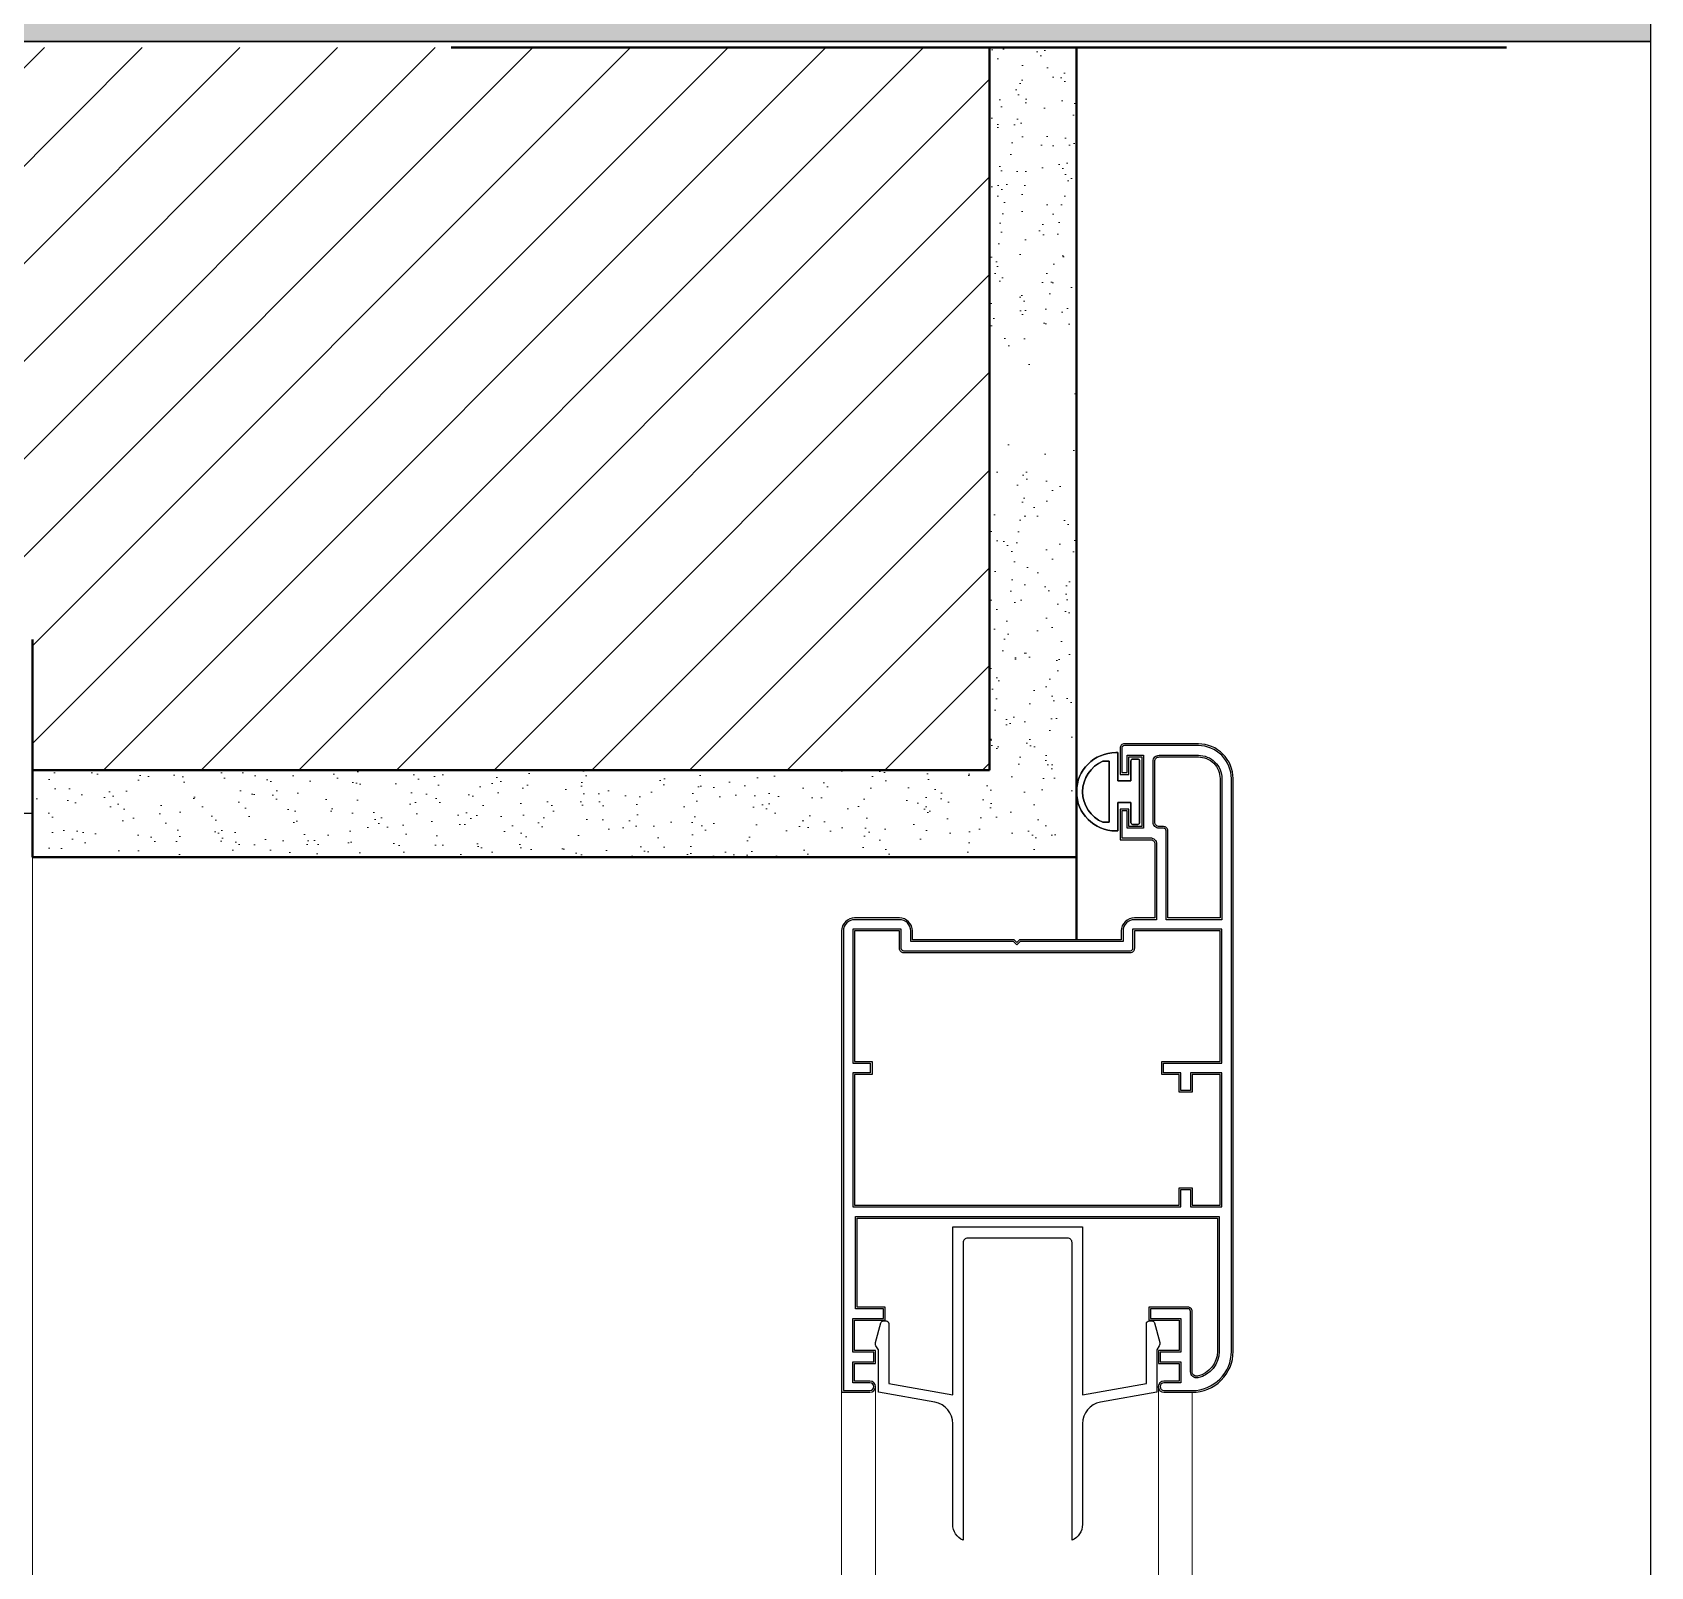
# Model space of a CAD drawing. Header units: millimetres. Extents: x 1251.1 to 1334.1, y 1577.6 to 1641.3.
# Drawn here: x 1299.4078 to 1299.5611, y 1599.3817 to 1599.5271 of the extents above; entities that cross this region are included whole.
import ezdxf

# ---------------------------------------------------------------- set-up
doc = ezdxf.new("R2010")
doc.units = ezdxf.units.MM
doc.linetypes.add('CONTINUA', pattern=[0])
doc.linetypes.add('TRATTOPUNTO', pattern=[1, 0.5, -0.25, 0, -0.25])
doc.layers.add('MURATURA', color=140, linetype='Continuous')
for name, color, linetype, lineweight in [('MURATURA sezioni - section wall', 7, 'Continuous', 40), ('PROIEZIONI finissime - fine lines', 251, 'Continuous', 9), ('SEZIONI medie - small section', 2, 'Continuous', 25), ('TRATTEGGIO - hatch', 252, 'Continuous', 20)]:
    doc.layers.add(name, color=color, linetype=linetype, lineweight=lineweight)

msp = doc.modelspace()

# ---------------------------------------------------------------- hatches: boundary and pattern name
at = {"layer": 'MURATURA', "linetype": 'ByBlock'}
h = msp.add_hatch(dxfattribs=at)
h.set_pattern_fill('ANSI35', color=3, scale=0.005)
h.set_pattern_definition([(45, (10.733213, 0), (-0.0224506403, 0.0224506403), []), (45, (10.755664, 0), (-0.0224506403, 0.0224506403), [0.0396875, -0.0079375, 0, -0.0079375])])
h.paths.add_polyline_path([(1299.56113, 1603.82184), (1299.26113, 1603.82184), (1299.26113, 1600.82184), (1299.56113, 1600.82184)])
h.paths.add_polyline_path([(1299.56113, 1600.52184), (1299.26113, 1600.52184), (1299.26113, 1599.52621), (1299.56113, 1599.52621)])
at = {"layer": 'TRATTEGGIO - hatch'}
h = msp.add_hatch(dxfattribs=at)
h.set_pattern_fill('ANSI31', color=256, scale=0.002062, style=0)
h.set_pattern_definition([(45, (941.589948, 955.702211), (-0.00462835345, 0.00462835345), [])])
h.paths.add_polyline_path([(1299.29863, 1599.52565), (1299.49848, 1599.52565), (1299.49848, 1599.4791), (1299.49848, 1599.4572), (1299.40777, 1599.4572), (1299.40777, 1599.46957, 0.414214), (1299.40695, 1599.4704), (1299.39955, 1599.4704), (1299.39955, 1599.48359, 0.414214), (1299.39873, 1599.48441), (1299.36078, 1599.48441, 0.170174), (1299.36027, 1599.48423), (1299.35603, 1599.48085), (1299.34346, 1599.49342), (1299.34346, 1599.49431), (1299.29863, 1599.50123), (1299.29863, 1599.50123)])
h = msp.add_hatch(dxfattribs=at)
h.set_pattern_fill('AR-SAND', color=256, scale=0.000206157, style=0)
h.set_pattern_definition([(37.5, (941.589948, 955.702211), (-0.00032985742, 0.0100895895), [0, -0.00795930395, 0, -0.0089018531, 0, -0.00850912429]), (7.5, (941.589948, 955.702211), (0.00926723074, 0.014777841), [0, -0.00429383503, 0, -0.007173846325, 0, -0.00274910169]), (327.5, (941.583507, 955.702211), (0.01630685013, 2.962855e-05), [0, -0.00261819209, 0, -0.00942549152, 0, -0.01230550282]), (317.5, (941.583507, 955.702211), (0.01574123987, 0.00459584087), [0, -0.001309096045, 0, -0.00617893333, 0, -0.00706911864])])
h.paths.add_polyline_path([(1299.49848, 1599.52565), (1299.50673, 1599.52565), (1299.50673, 1599.45514), (1299.50673, 1599.44895), (1299.40777, 1599.44895), (1299.40777, 1599.45308), (1299.40777, 1599.4572), (1299.49848, 1599.4572), (1299.49848, 1599.48565)])
h = msp.add_hatch(dxfattribs=at)
h.set_pattern_fill('AR-SAND', color=256, scale=0.000412314, style=0)
h.set_pattern_definition([(37.5, (941.589948, 955.70221), (-0.00065971485, 0.020179179), [0, -0.0159186079, 0, -0.0178037062, 0, -0.01701824858]), (7.5, (941.589948, 955.70221), (0.0185344615, 0.029555682), [0, -0.00858767005, 0, -0.01434769265, 0, -0.0054982034]), (327.5, (941.577066, 955.70221), (0.03261370026, 5.92571e-05), [0, -0.00523638418, 0, -0.01885098304, 0, -0.02461100564]), (317.5, (941.577066, 955.70221), (0.0314824797, 0.0091916817), [0, -0.0026181921, 0, -0.01235786666, 0, -0.0141382373])])
h.paths.add_polyline_path([(1299.50673, 1599.45514), (1299.50673, 1599.44895), (1299.40777, 1599.44895), (1299.40777, 1599.45308), (1299.40777, 1599.4572), (1299.49848, 1599.4572), (1299.49848, 1599.48565), (1299.49848, 1599.52565), (1299.50673, 1599.52565)])
h = msp.add_hatch(dxfattribs=at)
h.set_pattern_fill('AR-SAND', color=256, scale=8.24627e-05, angle=90, style=0)
h.set_pattern_definition([(52.5, (1300.081895, 1593.7981596), (0.0040358358, -0.000131943), [0, -0.0031837216, 0, -0.0035607412, 0, -0.0034036497]), (82.5, (1300.081895, 1593.7981596), (0.0059111364, 0.0037068923), [0, -0.001717534, 0, -0.0028695385, 0, -0.0010996407]), (122.5, (1300.081895, 1593.7955833), (1.18514e-05, 0.00652274), [0, -0.0010472768, 0, -0.0037701966, 0, -0.0049222011]), (132.5, (1300.081895, 1593.795583), (0.0018383363, 0.006296496), [0, -0.0005236384, 0, -0.0024715733, 0, -0.0028276475])])
h.paths.add_polyline_path([(1299.40777, 1599.4572), (1299.40777, 1599.44895), (1299.50673, 1599.44895), (1299.50673, 1599.48483), (1299.5026, 1599.48565), (1299.49848, 1599.48565), (1299.49848, 1599.4572)])
h.paths.add_polyline_path([(1299.50673, 1599.52565), (1299.49848, 1599.52565), (1299.49848, 1599.49884), (1299.5026, 1599.49884), (1299.50673, 1599.49967), (1299.50673, 1599.50462)])

# ---------------------------------------------------------------- linework, layer by layer
at = {"layer": 'MURATURA', "linetype": 'ByBlock'}
for p, q in [((1299.56113, 1600.52184), (1299.56113, 1597.52184)), ((1299.26113, 1599.52621), (1299.56113, 1599.52621)), ((1299.56113, 1599.52621), (1299.26113, 1599.52621)), ((1299.56113, 1599.52621), (1299.26113, 1599.52621)), ((1299.56113, 1599.52621), (1299.56113, 1599.32621)), ((1299.56113, 1599.52621), (1299.56113, 1599.22621))]:
    msp.add_line(p, q, dxfattribs=at)
at = {"layer": 'MURATURA sezioni - section wall', "linetype": 'TRATTOPUNTO', "ltscale": 0.02}
msp.add_line((1299.54746, 1599.52565), (1299.27508, 1599.52565), dxfattribs=at)
at = {"layer": 'MURATURA sezioni - section wall'}
for p, q in [((1299.49848, 1599.52565), (1299.49848, 1599.4791)), ((1299.50673, 1599.52565), (1299.50673, 1599.45514)), ((1299.50673, 1599.4873), (1299.50673, 1599.44112)), ((1299.49848, 1599.48565), (1299.49848, 1599.4572)), ((1299.40777, 1599.46957), (1299.40777, 1599.45308)), ((1299.40777, 1599.4572), (1299.49848, 1599.4572)), ((1299.40777, 1599.44895), (1299.40777, 1599.4572)), ((1299.40777, 1599.44895), (1299.50673, 1599.44895)), ((1299.50425, 1599.44895), (1299.50673, 1599.44895))]:
    msp.add_line(p, q, dxfattribs=at)
at = {"layer": 'PROIEZIONI finissime - fine lines'}
for p, q in [((1299.40777, 1599.44895), (1299.40777, 1598.21201)), ((1299.48446, 1599.44195), (1299.48446, 1598.26273)), ((1299.48768, 1599.39878), (1299.48768, 1598.25832)), ((1299.51448, 1599.39878), (1299.51448, 1598.2624)), ((1299.51769, 1599.39824), (1299.51769, 1598.26273))]:
    msp.add_line(p, q, dxfattribs=at)
at = {"layer": 'SEZIONI medie - small section'}
msp.add_line((1299.40777, 1599.45308), (1299.40695, 1599.45308), dxfattribs=at)
for points in [[(1299.51126, 1599.45968, 0.414214), (1299.51085, 1599.45926), (1299.51085, 1599.45679), (1299.51167, 1599.45679), (1299.51167, 1599.45844), (1299.51291, 1599.45844), (1299.51291, 1599.45184), (1299.51167, 1599.45184), (1299.51167, 1599.45349), (1299.51085, 1599.45349), (1299.51085, 1599.4506), (1299.51373, 1599.4506, -0.414214), (1299.51415, 1599.45019), (1299.51415, 1599.44318), (1299.51221, 1599.44318, 0.414214), (1299.51097, 1599.44195), (1299.51097, 1599.44112), (1299.50132, 1599.44112), (1299.50108, 1599.44087), (1299.50083, 1599.44112), (1299.49118, 1599.44112), (1299.49118, 1599.44195, 0.414214), (1299.48994, 1599.44318), (1299.4857, 1599.44318, 0.414214), (1299.48446, 1599.44195), (1299.48446, 1599.39824), (1299.48714, 1599.39824, 1), (1299.48714, 1599.39931), (1299.4857, 1599.39931), (1299.4857, 1599.40096), (1299.48768, 1599.40096), (1299.48768, 1599.4022), (1299.4857, 1599.4022), (1299.4857, 1599.40508), (1299.48858, 1599.40508), (1299.48858, 1599.40632), (1299.48594, 1599.40632), (1299.48594, 1599.41473), (1299.52008, 1599.41473), (1299.52008, 1599.40212, -0.353997), (1299.51819, 1599.39978, -0.477108), (1299.51769, 1599.40018), (1299.51769, 1599.40591, 0.414214), (1299.51728, 1599.40632), (1299.51357, 1599.40632), (1299.51357, 1599.40508), (1299.51646, 1599.40508), (1299.51646, 1599.4022), (1299.51448, 1599.4022), (1299.51448, 1599.40096), (1299.51646, 1599.40096), (1299.51646, 1599.39931), (1299.51501, 1599.39931, 1), (1299.51501, 1599.39824), (1299.51769, 1599.39824, 0.414214), (1299.52157, 1599.40212), (1299.52157, 1599.45638, 0.414214), (1299.51827, 1599.45968)], [(1299.51126, 1599.45951, 0.414214), (1299.51101, 1599.45926), (1299.51101, 1599.45695), (1299.51151, 1599.45695), (1299.51151, 1599.4586), (1299.51308, 1599.4586), (1299.51308, 1599.45168), (1299.51151, 1599.45168), (1299.51151, 1599.45333), (1299.51101, 1599.45333), (1299.51101, 1599.45077), (1299.51373, 1599.45077, -0.414214), (1299.51431, 1599.45019), (1299.51431, 1599.44302), (1299.51221, 1599.44302, 0.414214), (1299.51114, 1599.44195), (1299.51114, 1599.44096), (1299.50139, 1599.44096), (1299.50108, 1599.44064), (1299.50076, 1599.44096), (1299.49102, 1599.44096), (1299.49102, 1599.44195, 0.414214), (1299.48994, 1599.44302), (1299.4857, 1599.44302, 0.414214), (1299.48463, 1599.44195), (1299.48463, 1599.39841), (1299.48714, 1599.39841, 1), (1299.48714, 1599.39915), (1299.48553, 1599.39915), (1299.48553, 1599.40113), (1299.48751, 1599.40113), (1299.48751, 1599.40203), (1299.48553, 1599.40203), (1299.48553, 1599.40525), (1299.48842, 1599.40525), (1299.48842, 1599.40616), (1299.48578, 1599.40616), (1299.48578, 1599.4149), (1299.52025, 1599.4149), (1299.52025, 1599.40212, -0.353997), (1299.51823, 1599.39962, -0.477108), (1299.51753, 1599.40018), (1299.51753, 1599.40591, 0.414214), (1299.51728, 1599.40616), (1299.51373, 1599.40616), (1299.51373, 1599.40525), (1299.51662, 1599.40525), (1299.51662, 1599.40203), (1299.51464, 1599.40203), (1299.51464, 1599.40113), (1299.51662, 1599.40113), (1299.51662, 1599.39915), (1299.51501, 1599.39915, 1), (1299.51501, 1599.39841), (1299.51769, 1599.39841, 0.414214), (1299.5214, 1599.40212), (1299.5214, 1599.45638, 0.414214), (1299.51827, 1599.45951)], [(1299.51188, 1599.45807), (1299.51188, 1599.45617), (1299.51064, 1599.45617), (1299.51064, 1599.45885), (1299.51044, 1599.45885, 1), (1299.51044, 1599.45143), (1299.51064, 1599.45143), (1299.51064, 1599.45411), (1299.51188, 1599.45411), (1299.51188, 1599.45221, 0.414214), (1299.51204, 1599.45205), (1299.51254, 1599.45205, 0.414214), (1299.5127, 1599.45221), (1299.5127, 1599.45807, 0.414214), (1299.51254, 1599.45823), (1299.51204, 1599.45823, 0.414214)], [(1299.51188, 1599.45221), (1299.51188, 1599.45411), (1299.51064, 1599.45411), (1299.51064, 1599.45143), (1299.51044, 1599.45143, -1), (1299.51044, 1599.45885), (1299.51064, 1599.45885), (1299.51064, 1599.45617), (1299.51188, 1599.45617), (1299.51188, 1599.45807, -0.414214), (1299.51204, 1599.45823), (1299.51254, 1599.45823, -0.414214), (1299.5127, 1599.45807), (1299.5127, 1599.45221, -0.414214), (1299.51254, 1599.45205), (1299.51204, 1599.45205, -0.414214)], [(1299.50922, 1599.45225), (1299.50982, 1599.45225), (1299.50982, 1599.45803), (1299.50922, 1599.45803, 0.662896)], [(1299.50922, 1599.45803), (1299.50982, 1599.45803), (1299.50982, 1599.45225), (1299.50922, 1599.45225, -0.662896)], [(1299.51827, 1599.4586, -0.414214), (1299.5205, 1599.45638), (1299.5205, 1599.44302), (1299.51522, 1599.44302), (1299.51522, 1599.45143, 0.414214), (1299.51497, 1599.45168), (1299.51456, 1599.45168, -0.414214), (1299.51398, 1599.45225), (1299.51398, 1599.45803, -0.414214), (1299.51456, 1599.4586)], [(1299.51827, 1599.45844, -0.414214), (1299.52033, 1599.45638), (1299.52033, 1599.44318), (1299.51538, 1599.44318), (1299.51538, 1599.45143, 0.414214), (1299.51497, 1599.45184), (1299.51456, 1599.45184, -0.414214), (1299.51415, 1599.45225), (1299.51415, 1599.45803, -0.414214), (1299.51456, 1599.45844)], [(1299.5205, 1599.42941), (1299.5205, 1599.44211), (1299.51204, 1599.44211), (1299.51204, 1599.4403, -0.414214), (1299.5118, 1599.44005), (1299.49036, 1599.44005, -0.414214), (1299.49011, 1599.4403), (1299.49011, 1599.44211), (1299.48553, 1599.44211), (1299.48553, 1599.42941), (1299.48718, 1599.42941), (1299.48718, 1599.4285), (1299.48553, 1599.4285), (1299.48553, 1599.4158), (1299.51662, 1599.4158), (1299.51662, 1599.41745), (1299.51753, 1599.41745), (1299.51753, 1599.4158), (1299.5205, 1599.4158), (1299.5205, 1599.4285), (1299.51753, 1599.4285), (1299.51753, 1599.42685), (1299.51662, 1599.42685), (1299.51662, 1599.4285), (1299.51497, 1599.4285), (1299.51497, 1599.42941)], [(1299.52033, 1599.42958), (1299.52033, 1599.44195), (1299.51221, 1599.44195), (1299.51221, 1599.4403, -0.414214), (1299.5118, 1599.43988), (1299.49036, 1599.43988, -0.414214), (1299.48994, 1599.4403), (1299.48994, 1599.44195), (1299.4857, 1599.44195), (1299.4857, 1599.42958), (1299.48735, 1599.42958), (1299.48735, 1599.42834), (1299.4857, 1599.42834), (1299.4857, 1599.41597), (1299.51646, 1599.41597), (1299.51646, 1599.41762), (1299.51769, 1599.41762), (1299.51769, 1599.41597), (1299.52033, 1599.41597), (1299.52033, 1599.42834), (1299.51769, 1599.42834), (1299.51769, 1599.42669), (1299.51646, 1599.42669), (1299.51646, 1599.42834), (1299.51481, 1599.42834), (1299.51481, 1599.42958)]]:
    msp.add_lwpolyline(points, format="xyb", close=True, dxfattribs=at)
at = {"layer": 'SEZIONI medie - small section', "linetype": 'CONTINUA'}
msp.add_lwpolyline([(1299.50729, 1599.398), (1299.51335, 1599.39907), (1299.51335, 1599.40475, -0.414214), (1299.5136, 1599.405), (1299.51388, 1599.405, -0.339454), (1299.51412, 1599.40482), (1299.51461, 1599.40296, -0.198912), (1299.51457, 1599.40265), (1299.51434, 1599.40225), (1299.51434, 1599.39824), (1299.50899, 1599.3973, 0.36397), (1299.50729, 1599.39527), (1299.50729, 1599.38573, -0.298217), (1299.5063, 1599.38422), (1299.5063, 1599.41242, 0.414214), (1299.50589, 1599.41284), (1299.4964, 1599.41284, 0.414214), (1299.49599, 1599.41242), (1299.49599, 1599.38422, -0.298217), (1299.495, 1599.38573), (1299.495, 1599.39527, 0.36397), (1299.4933, 1599.3973), (1299.48795, 1599.39824), (1299.48795, 1599.40225), (1299.48772, 1599.40265, -0.198912), (1299.48768, 1599.40296), (1299.48817, 1599.40482, -0.339454), (1299.48841, 1599.405), (1299.48869, 1599.405, -0.414214), (1299.48894, 1599.40475), (1299.48894, 1599.39907), (1299.495, 1599.398), (1299.495, 1599.41391), (1299.50729, 1599.41391)], format="xyb", close=True, dxfattribs=at)

doc.saveas('drawing.dxf')
